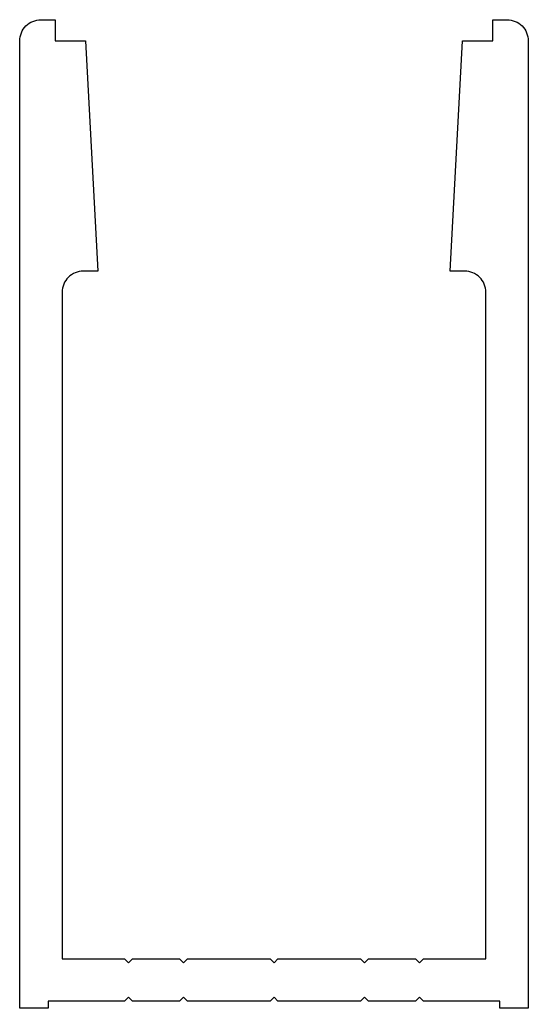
# Model space of a CAD drawing. Header units: millimetres. Extents: x -18 to 18, y 0 to 70.
import ezdxf

# ---------------------------------------------------------------- set-up
doc = ezdxf.new("R2010")
doc.units = ezdxf.units.MM

msp = doc.modelspace()

# ---------------------------------------------------------------- linework, layer by layer
msp.add_lwpolyline([(-18, 0), (-18, 68.5, -0.414214), (-16.5, 70), (-15.5, 70), (-15.5, 68.5), (-13.338, 68.5), (-12.484, 52.2), (-13.5, 52.2, 0.414214), (-15, 50.7), (-15, 3.5), (-10.583, 3.5), (-10.3, 3.217), (-10.017, 3.5), (-6.683, 3.5), (-6.4, 3.217), (-6.117, 3.5), (-0.283, 3.5), (0, 3.217), (0.283, 3.5), (6.117, 3.5), (6.4, 3.217), (6.683, 3.5), (10.017, 3.5), (10.3, 3.217), (10.583, 3.5), (15, 3.5), (15, 50.7, 0.414214), (13.5, 52.2), (12.484, 52.2), (13.338, 68.5), (15.5, 68.5), (15.5, 70), (16.5, 70, -0.414214), (18, 68.5), (18, 0), (16, 0), (16, 0.5), (10.583, 0.5), (10.3, 0.783), (10.017, 0.5), (6.683, 0.5), (6.4, 0.783), (6.117, 0.5), (0.283, 0.5), (0, 0.783), (-0.283, 0.5), (-6.117, 0.5), (-6.4, 0.783), (-6.683, 0.5), (-10.017, 0.5), (-10.3, 0.783), (-10.583, 0.5), (-16, 0.5), (-16, 0), (-18, 0, -0.414214)], format="xyb", close=True)

doc.saveas('drawing.dxf')
